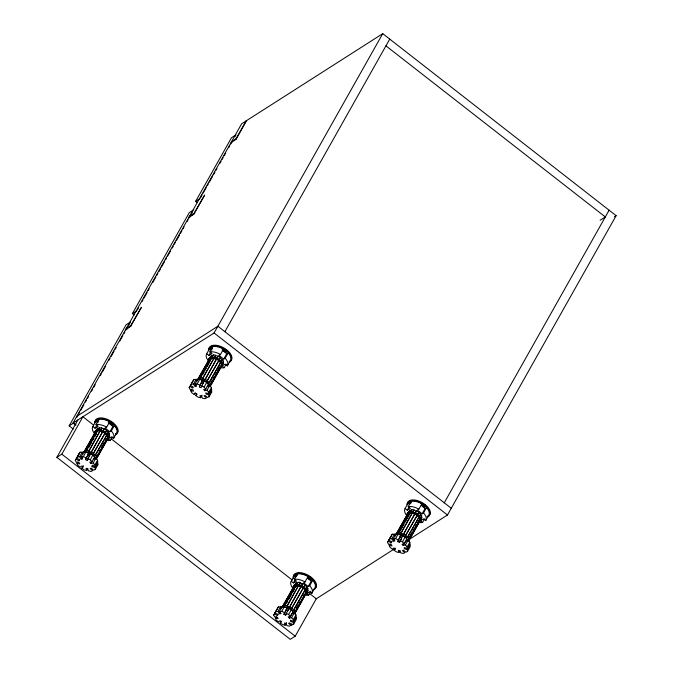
<?xml version="1.0" encoding="UTF-8"?>
<svg xmlns="http://www.w3.org/2000/svg" width="673" height="673" viewBox="0 0 673 673"><rect width="100%" height="100%" fill="white"/><g stroke="black" fill="none" stroke-linecap="round" stroke-linejoin="round"><path stroke-width="1.01" d="M88.693 457.825L87.238 460.399L85.513 459.617L88.331 453.526L90.056 454.317L89.66 456.101L87.936 455.318L88.331 453.526M87.238 460.399L90.056 454.317M199.368 386.899L202.186 380.809L203.919 381.599L201.092 387.69L199.368 386.899L202.186 380.809M286.589 613.406L285.613 615.122L283.888 614.331L286.715 608.249L288.439 609.031L288.036 610.823L286.311 610.041L286.715 608.249M285.613 615.122L288.439 609.031M397.743 541.622L400.57 535.531L402.294 536.322L399.468 542.404L397.743 541.622L400.57 535.531M73.29 429.08L69.151 425.849L126.07 324.823L130.528 321.98M134.053 314.897L132.396 313.601L189.315 212.584L193.774 209.74M197.298 202.649L195.641 201.353L231.478 137.755L235.937 134.903L234.911 136.72M75.485 425.008L73.004 423.073L241.657 123.756L382.744 33.65L616.132 215.671L447.469 514.996L408.671 539.771M76.68 417.538L77.706 415.721M78.733 413.903L79.759 412.078M80.785 410.261L83.856 404.801M85.395 402.067L86.422 400.25M87.448 398.433L88.474 396.607M91.553 391.148L92.58 389.331M93.606 387.505L95.137 384.779M100.269 375.677L101.295 373.86M102.321 372.034L105.4 366.575M108.984 360.206L110.01 358.389M111.037 356.564L114.116 351.104M115.142 349.287L116.168 347.461M119.752 341.093L122.831 335.634M123.857 333.816L124.884 331.991M125.91 330.174L127.449 327.44M128.476 325.623L130.015 322.889M137.359 309.849L138.386 308.024M141.978 301.655L143.004 299.838M144.03 298.013L147.109 292.553M148.136 290.736L149.154 288.91M152.746 282.542L155.825 277.083M156.851 275.265L157.877 273.44M158.904 271.623L160.443 268.889M161.461 267.072L164.54 261.612M165.566 259.795L166.593 257.969M167.619 256.152L170.698 250.693M172.238 247.958L173.255 246.141M174.282 244.316L175.308 242.499M176.334 240.682L179.413 235.222M180.44 233.396L181.979 230.671M183.006 228.845L184.032 227.028M187.102 221.568L188.129 219.751M189.155 217.926L192.234 212.466M200.613 197.601L202.144 194.876M203.17 193.058L206.241 187.607M207.267 185.79L208.285 183.973M209.311 182.156L212.382 176.705M213.408 174.887L214.948 172.162M215.966 170.345L216.992 168.528M220.063 163.076L221.089 161.259M222.115 159.442L223.133 157.625M224.159 155.808L225.699 153.082M228.77 147.631L229.796 145.814M230.814 143.997L231.84 142.171M130.377 326.312L141.414 307.292L130.663 326.371L125.708 329.534M193.622 214.073L204.659 195.044L193.908 214.132L188.953 217.286M235.575 139.614L246.116 120.904M308.84 592.963L316.293 598.777L295.211 636.187L290.256 639.35L56.868 457.329L77.95 419.91M246.612 120.593L236.072 139.303L231.117 142.457M56.868 457.329L61.823 454.166L82.905 416.747L93.665 425.143M94.413 433.437A11.954 6.351 29.4 0 1 92.857 426.48L95.886 421.113L98.056 422.846M77.933 461.846L76.966 463.571L79.784 463.865L79.12 462.587L76.301 462.284L75.3 460.357L79.035 453.871M75.3 460.357L76.032 459.137L78.934 460.803L79.523 459.836L76.621 458.17L80.037 452.197L85.934 451.978L92.866 455.141L97.585 460.206L97.879 464.807L95.255 469.46L93.656 470.208L91.242 468.122L90.182 468.61L92.596 470.696L90.998 471.445L88.432 470.856L87.776 468.702L86.077 468.307L86.733 470.461L84.167 469.88L81.837 468.231L83.292 465.657M92.857 426.48L95.036 428.221L98.149 426.362L95.978 424.629L99.007 419.254A11.954 6.351 29.4 0 1 109.665 421.836L106.637 427.204L105.19 428.062L109.876 431.805L111.323 430.947L114.351 425.572A11.954 6.351 29.4 0 1 116.496 433.219L113.468 438.594L111.297 436.853L108.185 438.712L110.355 440.445L112.374 436.87M95.036 428.221L97.055 424.638M79.624 456.774L82.047 452.475L83.519 452.424L81.097 456.715L82.729 458.978L81.256 459.028L79.624 456.774L77.412 456.858M78.934 460.803L79.902 459.087M87.751 449.295L86.724 451.12L86.405 450.809L99.419 427.717L99.739 428.028L97.661 428.247L96.744 429.424L83.73 452.517L95.97 431.25L100.058 430.93L88.743 451.297L91.292 452.206L102.599 431.839L104.971 433.311L93.354 453.484L95.196 455.293L106.814 435.12L107.84 436.996L107.402 436.844L107.899 438.653L96.685 458.094M96.374 430.535L97.661 428.247M84.159 452.677L85.707 449.934M86.741 448.1L89.829 442.615M90.863 440.781L91.898 438.956M92.924 437.122L94.472 434.379M84.647 451.339L84.966 451.65L96.685 430.846M97.114 430.081L97.972 428.55M81.256 459.028L82.232 457.312M81.097 456.715L83.309 456.639L85.934 451.978M88.777 447.469L91.865 441.984M92.899 440.159L93.926 438.333M94.952 436.508L96.5 433.774M88.743 451.297L101.749 427.919L99.419 427.717M101.749 427.919L100.47 430.493L98.132 430.005L98.443 430.316M85.513 459.617L87.936 455.318M91.292 452.206L102.599 431.839M105.375 432.588L106.671 430.299L104.298 428.827L103.003 431.115L105.055 432.394M103.011 431.401L104.298 428.827M93.354 453.484L104.971 433.311M105.51 431.915L106.671 430.299M90.939 463.445L94.439 457.404L95.608 458.666L93.185 462.965L90.939 463.445L89.77 462.183L92.016 461.703L90.241 459.794L92.866 455.141M86.733 470.461L87.7 468.745M95.196 455.293L106.814 435.12M106.914 434.497L108.504 432.116L109.531 433.992L96.525 457.085L96.088 456.925L96.146 458.582L96.576 458.742L108.303 437.938L107.865 437.786L96.146 458.582M107.217 434.405L108.504 432.116M109.876 431.805L112.904 426.438L114.351 425.572M96.601 456.016L97.635 454.182M99.183 451.44L100.21 449.614M101.244 447.781L104.332 442.296M105.367 440.462L106.393 438.636M109.531 433.992L109.102 433.833L108.109 436.028M108.294 437.021L109.161 435.49L109.102 433.833M95.255 469.46L95.145 467.735L92.108 466.692L93.076 464.967M108.732 437.172L109.59 435.65L109.161 435.49M92.108 466.692L92.033 465.548L95.07 466.591L94.96 464.866L97.585 460.206M95.07 466.591L97.492 462.292L97.568 463.436L95.145 467.735M73.004 423.073L214.081 332.967L382.744 33.65M208.866 361.418A11.954 6.351 29.4 0 1 206.712 353.771L209.74 348.395L211.919 350.137M191.788 389.137L190.821 390.853L193.639 391.148L192.974 389.869L190.156 389.574L189.155 387.64L193.891 379.488L199.788 379.269L206.72 382.432L211.44 387.497L211.734 392.09L209.11 396.75L207.511 397.491L205.097 395.404L204.037 395.892L206.451 397.987L204.853 398.727L202.287 398.138L201.631 395.985L199.931 395.598L200.588 397.751L198.022 397.163L195.7 395.514L196.667 393.798M206.712 353.771L208.891 355.504L212.003 353.645L209.833 351.912L212.861 346.545A11.954 6.351 29.4 0 1 223.52 349.119L220.492 354.486L219.045 355.352L223.73 359.088L225.177 358.229L228.206 352.862A11.954 6.351 29.4 0 1 230.351 360.509L227.323 365.876L225.152 364.143L222.813 365.532M208.891 355.504L210.91 351.92M193.479 384.056L195.902 379.765L197.374 379.707L194.951 384.005L196.583 386.26L195.111 386.319L193.479 384.056L191.267 384.14L190.476 385.452L193.378 387.126L192.789 388.094L189.887 386.428L189.155 387.64M198.013 379.959L197.584 379.808L210.599 356.715L211.515 355.529L213.593 355.31L213.274 354.999L211.987 357.296C214.485 359.559 217.732 353.796 213.274 354.999M197.584 379.808L211.515 355.529M224.883 331.696L389.743 39.11M198.535 379.042L199.561 377.216M200.596 375.391L202.144 372.64M203.17 370.815L204.205 368.981M207.292 363.496L208.327 361.662M198.501 378.621L198.821 378.933L210.54 358.129M210.969 357.363L211.827 355.84M195.111 386.319L196.087 384.594M201.606 376.577L200.579 378.403L200.26 378.091L211.583 358.011L213.921 358.499L202.607 378.579L205.147 379.488L216.454 359.121L218.826 360.593L207.208 380.767L209.353 382.491L220.668 362.411L221.695 364.286L210.38 384.367L209.942 384.216L210.43 386.024L221.754 365.944L221.257 364.127L221.695 364.286M194.951 384.005L197.164 383.921L199.788 379.269M202.632 374.752L204.18 372.009M205.206 370.184L206.241 368.358M207.267 366.533L211.583 358.011M202.607 378.579L215.604 355.209M190.821 390.853L191.822 392.788L194.152 394.428L195.12 392.712M205.147 379.488L216.454 359.121M207.208 380.767L220.525 357.582L218.153 356.11L216.857 358.406C219.247 358.734 220.929 364.589 222.359 359.399L223.394 361.275L222.098 363.571L221.661 363.412M216.866 358.684L218.153 356.11M218.935 359.971L220.525 357.582M201.067 379.765A4.787 2.541 29.4 0 1 205.845 381.061A4.787 2.541 29.4 0 1 208.352 384.653L209.463 385.949L207.04 390.247L204.794 390.735L203.625 389.474L205.871 388.986L204.096 387.084L206.72 382.432M200.588 397.751L202.043 395.169M209.051 382.584L220.668 362.411M220.769 361.78L222.359 359.399M204.794 390.735L208.293 384.687M223.73 359.088L226.759 353.72L228.206 352.862M210.977 382.382L212.003 380.556M213.038 378.722L214.064 376.897M215.099 375.063L216.647 372.32M217.673 370.495L219.734 366.835M210.001 385.873L221.72 365.069M210.54 385.377L220.828 367.122M222.586 364.463L223.444 362.932L223.015 362.781M209.11 396.75L209 395.017L205.963 393.974L205.888 392.83L208.924 393.873L208.815 392.149L211.44 387.497M208.924 393.873L211.347 389.583L211.423 390.727L209 395.017M220.088 367.66A11.954 6.351 29.4 0 0 224.21 367.736L226.229 364.152M292.789 588.152A11.954 6.351 29.4 0 1 291.241 581.203L294.261 575.836L295.716 576.988M276.317 616.569L275.35 618.285L278.159 618.588L277.495 617.301L274.685 617.006L273.675 615.072L276.83 609.561M273.675 615.072L274.416 613.86L277.318 615.526L277.899 614.558L274.996 612.893L278.412 606.92L284.309 606.701L291.241 609.864L295.96 614.929L296.263 619.53L293.638 624.182L292.04 624.923L289.626 622.836L288.566 623.333L290.972 625.419L291.947 623.703M291.241 581.203L293.411 582.936L296.532 581.085L294.353 579.344L297.382 573.976A11.954 6.351 29.4 0 1 308.041 576.551L305.012 581.926L303.573 582.784L308.259 586.528L309.698 585.661L312.726 580.294A11.954 6.351 29.4 0 1 314.871 587.941L311.851 593.308L309.673 591.575L306.56 593.435L308.73 595.168L310.749 591.584M293.411 582.936L295.43 579.36M278.008 611.496L280.422 607.197L281.894 607.139L279.472 611.437L281.104 613.692L279.64 613.751L278.008 611.496L275.787 611.572L274.996 612.893M277.318 615.526L278.286 613.81M283.569 605.565L282.542 607.391L282.105 607.239L293.823 586.435M282.105 607.239L294.345 585.973L298.433 585.645L287.127 606.02L289.668 606.92L300.982 586.553L303.355 588.025L291.737 608.207L293.874 609.923L306.888 586.831L307.914 588.707L294.9 611.807L294.463 611.648L294.959 613.456L307.973 590.364L307.477 588.555L307.914 588.707M294.749 585.258L296.036 582.961L298.114 582.742L297.803 582.431L284.788 605.532L285.1 605.835L283.03 606.053M284.603 603.74L285.63 601.906M286.664 600.08L289.76 594.587M290.786 592.762L292.334 590.011M283.341 606.365L295.06 585.569M295.489 584.803L296.356 583.272M279.64 613.751L280.607 612.035M279.472 611.437L281.693 611.353L284.309 606.701M286.648 603.101L287.674 601.275M288.7 599.45L291.788 593.965M292.814 592.139L294.362 589.405M295.388 587.579L296.414 585.754M287.127 606.02L298.433 585.645M300.124 582.641C295.884 589.043 303.691 580.715 297.803 582.431M283.888 614.331L286.311 610.041M286.563 622.609L285.108 625.183L282.551 624.594L280.22 622.954L281.188 621.229M289.668 606.92L300.982 586.553M301.386 585.838L302.673 583.55L305.046 585.022L303.759 587.31M301.395 586.124L302.673 583.55M291.737 608.207L301.529 590.827M302.042 589.91L303.355 588.025M284.864 607.492A4.787 2.541 29.4 0 1 289.836 608.165A4.787 2.541 29.4 0 1 292.873 612.085L290.391 616.418L288.616 614.516L291.241 609.864M293.571 610.016L306.888 586.831M290.391 616.418L288.145 616.905L289.323 618.167L291.737 613.869L293.983 613.381L292.814 612.127M308.259 586.528L311.279 581.152L312.726 580.294M296.524 607.988L298.072 605.246M299.106 603.412L300.133 601.586M303.229 596.101L304.255 594.267M289.323 618.167L291.569 617.679L293.983 613.381M294.522 613.305L306.24 592.501M306.678 591.735L307.536 590.213M294.555 613.726L304.347 596.345M293.638 624.182L293.521 622.458L290.484 621.406L290.408 620.262L293.453 621.314L293.335 619.581L295.96 614.929M293.453 621.314L295.868 617.015L295.943 618.159L293.521 622.458M406.643 515.442A11.954 6.351 29.4 0 1 405.096 508.485L408.124 503.118L409.571 504.27M390.172 543.851L389.204 545.576L392.014 545.87L391.35 544.592L388.54 544.289L387.53 542.362L390.685 536.852M387.53 542.362L388.271 541.142L391.173 542.817L391.753 541.841L388.851 540.175L392.266 534.202L398.164 533.983L405.096 537.147L409.815 542.211L410.118 546.812L407.493 551.465L405.895 552.213L403.48 550.127L402.42 550.615L404.826 552.701L403.228 553.45L400.662 552.861L400.006 550.707L398.307 550.321L398.963 552.474L396.405 551.885L394.075 550.236L395.043 548.52M405.096 508.485L407.266 510.227L410.387 508.367L408.208 506.634L411.237 501.259A11.954 6.351 29.4 0 1 421.895 503.841L418.867 509.209L417.428 510.067L422.114 513.81L423.561 512.952L426.581 507.577A11.954 6.351 29.4 0 1 428.726 515.224L425.706 520.599L423.527 518.858L420.415 520.717L422.585 522.45L424.604 518.875M407.266 510.227L408.78 507.535M391.863 538.779L394.277 534.48L395.749 534.429L393.326 538.72L394.958 540.983L393.495 541.033L391.863 538.779L389.642 538.863L388.851 540.175M391.173 542.817L392.14 541.092M397.423 532.848L396.397 534.682L395.96 534.522L407.678 513.726M395.96 534.522L408.2 513.255L410.278 513.036L409.958 512.725L398.643 532.814L398.954 533.125L404.103 523.989M408.604 512.54L409.891 510.252L411.969 510.033L411.657 509.722L410.362 512.01M398.458 531.022L399.484 529.188M401.032 526.446L402.067 524.62M403.093 522.786L406.189 517.301M396.885 533.344L397.196 533.655L410.21 510.563M393.495 541.033L394.462 539.317M393.326 538.72L395.547 538.644L398.164 533.983M405.129 522.164L410.278 513.036M421.769 515.998L421.332 515.838L421.828 517.655L408.814 540.747L408.376 540.587L408.318 538.938L408.755 539.09L421.769 515.998L420.743 514.122L407.426 537.306L405.592 535.489L417.21 515.316L414.837 513.844L403.522 534.211L400.973 533.016L413.988 509.924L411.657 509.722M400.982 533.302L413.988 509.924M403.522 534.211L414.837 513.844M415.241 513.12L416.528 510.832L418.9 512.304L405.592 535.489M415.249 513.406L416.528 510.832M399.468 542.404L401.411 538.972M417.74 513.92L418.9 512.304M404.246 543.708L402 544.196L403.177 545.45L405.424 544.97L407.846 540.671L406.669 539.41L404.246 543.708L402.479 541.807L405.096 537.147M398.963 552.474L399.939 550.75M407.426 537.306L420.743 514.122M403.177 545.45L405.592 541.159L407.846 540.671M422.114 513.81L425.143 508.443L426.581 507.577M408.839 538.021L411.926 532.528M412.961 530.703L414.509 527.96M415.535 526.126L416.57 524.301M417.596 522.467L418.631 520.641M408.376 540.587L421.391 517.495M408.41 541.016L420.129 520.658L419.641 518.849L420.07 519.001L419.043 517.125L416.907 515.4M407.493 551.465L407.384 549.74L404.338 548.697L404.263 547.553L407.308 548.596L407.19 546.871L409.815 542.211M407.308 548.596L409.722 544.297L409.798 545.441L407.384 549.74M444.264 502.798L609.124 210.212M77.925 455.705L80.037 452.197M191.78 382.987L193.891 379.488M276.3 610.419L278.412 606.92M390.155 537.71L392.266 534.202M95.044 432.436L95.97 431.25M108.673 436.827L109.59 435.65M209.303 359.003L210.228 357.817M208.899 359.719L209.825 358.541L211.894 358.314M222.527 364.118L223.444 362.932M296.036 582.961L295.119 584.147L295.556 584.299M294.345 585.973L293.42 587.15L293.857 587.31M307.973 590.364L307.048 591.55L306.737 591.239M305.357 594.553L306.274 593.376L305.786 591.567L306.215 591.718L305.189 589.842L303.052 588.118M409.891 510.252L408.974 511.43L409.411 511.589M408.2 513.255L407.283 514.441L407.712 514.593M420.903 518.833L421.828 517.655M81.837 468.231L83.25 467.02L81.711 465.935L80.297 467.146L77.967 465.497L76.966 463.571M194.152 394.428L195.565 393.217L197.105 394.302L195.7 395.514M280.22 622.954L281.625 621.743L280.086 620.649L278.672 621.86L276.351 620.22L275.35 618.285M394.075 550.236L395.48 549.025L393.941 547.94L392.536 549.151L390.205 547.502L389.204 545.576M235.979 138.899L231.529 141.742L231.916 142.045M195.641 201.353L200.1 198.51M194.026 213.349L189.576 216.193L190.35 216.807M189.163 216.916L194.118 213.753M132.396 313.601L136.846 310.758M130.781 325.597L126.322 328.441L127.104 329.047M125.918 329.164L130.873 326.001M76.798 416.335L217.875 326.237L451.263 508.258M69.151 425.849L73.601 423.006L76.083 424.941M600.131 220.264L605.33 216.95L385.949 45.848M614.365 216.799L616.132 215.671M316.091 598.903L395.446 548.217M223.52 349.119L222.073 349.977L226.759 353.72M96.18 465.598L97.879 464.807M290.972 625.419L289.373 626.159L286.807 625.57L286.151 623.417L284.452 623.03L285.108 625.183M198.821 378.933L200.579 378.403M84.966 451.65L86.724 451.12M397.196 533.655L398.954 533.125M305.046 585.022L306.585 586.923M305.298 589.212L306.619 591.003M207.217 386.437L209.463 385.949M93.362 459.154L95.608 458.666M200.26 378.091L202.59 378.302M86.405 450.809L88.735 451.011M409.958 512.725L412.288 512.935L414.846 514.122M398.643 532.814L400.973 533.016M284.788 605.532L287.119 605.734M215.612 355.487L218.161 356.396M210.599 356.715L211.028 356.867M222.956 361.123L223.394 361.275M213.921 358.499L216.462 359.407M413.996 510.21L416.537 511.118M420.095 519.792L420.532 519.943M101.758 428.205L104.307 429.113M96.744 429.424L97.173 429.584M100.067 431.208L102.607 432.116M300.141 582.919L302.682 583.827M298.442 585.931L300.991 586.839M201.791 382.601L203.515 383.391M197.164 383.921L199.772 385.107M201.496 385.898L204.096 387.084M400.166 537.323L401.89 538.106M395.547 538.644L398.147 539.83M399.871 540.612L402.479 541.807M83.309 456.639L85.917 457.825M87.641 458.607L90.241 459.794M281.693 611.353L284.292 612.539M286.017 613.33L288.616 614.516M205.139 379.21L207.511 380.682M403.514 533.925L405.886 535.397M91.284 451.92L93.656 453.392M302.042 586.25L303.439 587.108M289.659 606.642L292.032 608.114M214.081 332.967L447.469 514.996M111.045 438.695L292.292 580.059M61.823 454.166L295.211 636.187M421.231 505.322L425.143 508.443M222.04 365.994L224.21 367.736M307.376 578.04L311.279 581.152M108.218 422.694L112.904 426.438M418.598 512.397L420.44 514.206M220.222 357.674L222.065 359.491M218.532 360.686L220.365 362.495M106.368 430.392L108.21 432.201M104.677 433.395L106.511 435.212M405.424 544.97L407.19 546.871M207.04 390.247L208.815 392.149M291.569 617.679L293.335 619.581M93.185 462.965L94.96 464.866M394.277 534.48L395.371 535.986M195.902 379.765L196.996 381.263M280.422 607.197L281.516 608.703M82.047 452.475L83.132 453.981M407.729 537.214L408.755 539.09M209.353 382.491L210.38 384.367M293.874 609.923L294.9 611.807M95.499 455.209L96.525 457.085M422.585 522.45A11.954 6.351 29.4 0 1 420.23 522.593M408.208 506.634A11.954 6.351 29.4 0 1 418.867 509.209M423.561 512.952A11.954 6.351 29.4 0 1 425.706 520.599M407.577 504.708A11.954 6.351 29.4 0 1 408.124 503.118M407.316 503.867A12.678 6.738 29.4 0 1 420.827 501.898A12.678 6.738 29.4 0 1 429.82 514.761M406.913 504.582A12.678 6.738 29.4 0 1 421.887 503.396A12.678 6.738 29.4 0 1 428.146 516.755M427.305 516.528A1.439 0.766 29.4 0 1 427.019 516.544M427.725 515.888A1.439 0.766 29.4 0 1 427.683 516.309M424.444 504.565A1.439 0.766 29.4 0 1 425.403 505.995A1.439 0.766 29.4 0 1 423.662 505.869A1.439 0.766 29.4 0 1 423.006 504.464M423.771 504.338A1.439 0.766 29.4 0 1 424.108 504.422M410.757 503.707A1.439 0.766 29.4 0 1 409.142 502.092A1.439 0.766 29.4 0 1 411.312 502.504M410.824 502.899A1.439 0.766 29.4 0 1 409.554 501.814M398.719 534.774A4.787 2.541 29.4 0 1 403.691 535.456A4.787 2.541 29.4 0 1 406.736 539.367M406.744 515.005A7.655 4.063 29.4 0 1 416.309 514.374A7.655 4.063 29.4 0 1 418.673 522.526M407.148 514.29A7.655 4.063 29.4 0 1 412.246 511.833L414.046 512.338A7.655 4.063 29.4 0 1 420.162 521.281M308.73 595.168A11.954 6.351 29.4 0 1 306.375 595.311M294.353 579.344A11.954 6.351 29.4 0 1 305.012 581.926M309.698 585.661A11.954 6.351 29.4 0 1 311.851 593.308M293.714 577.417A11.954 6.351 29.4 0 1 294.261 575.836M293.722 578.603A12.678 6.738 29.4 0 1 306.972 574.616A12.678 6.738 29.4 0 1 314.695 588.757M293.058 577.291A12.678 6.738 29.4 0 1 308.032 576.105A12.678 6.738 29.4 0 1 314.291 589.472M313.45 589.237A1.439 0.766 29.4 0 1 313.164 589.254M311.271 578.915A1.439 0.766 29.4 0 1 309.429 578.284A1.439 0.766 29.4 0 1 309.344 577.072M309.916 577.047A1.439 0.766 29.4 0 1 310.253 577.131M310.589 577.283A1.439 0.766 29.4 0 1 311.607 578.444M296.566 576.324A1.439 0.766 29.4 0 1 295.279 574.809A1.439 0.766 29.4 0 1 297.188 574.986M296.97 575.608A1.439 0.766 29.4 0 1 295.809 573.934M293.142 588.976A7.655 4.063 29.4 0 1 300.696 586.141A7.655 4.063 29.4 0 1 305.904 594.713M293.293 587.007A7.655 4.063 29.4 0 1 298.391 584.551L300.192 585.056A7.655 4.063 29.4 0 1 306.989 593.165M110.355 440.445A11.954 6.351 29.4 0 1 108 440.588M95.978 424.629A11.954 6.351 29.4 0 1 106.637 427.204M111.323 430.947A11.954 6.351 29.4 0 1 113.468 438.594M95.339 422.703A11.954 6.351 29.4 0 1 95.886 421.113M95.078 421.862A12.678 6.738 29.4 0 1 108.589 419.893A12.678 6.738 29.4 0 1 117.59 432.756M94.674 422.577A12.678 6.738 29.4 0 1 109.649 421.382A12.678 6.738 29.4 0 1 115.916 434.75M115.386 433.639A1.439 0.766 29.4 0 1 115.445 434.304M112.206 422.56A1.439 0.766 29.4 0 1 112.887 424.2A1.439 0.766 29.4 0 1 110.683 423.065M98.182 421.609A1.439 0.766 29.4 0 1 96.904 420.087A1.439 0.766 29.4 0 1 98.805 420.272M98.586 420.894A1.439 0.766 29.4 0 1 97.265 419.573M87.212 452.483A4.787 2.541 29.4 0 1 91.991 453.779A4.787 2.541 29.4 0 1 94.498 457.362M94.514 433A7.655 4.063 29.4 0 1 104.079 432.36A7.655 4.063 29.4 0 1 106.435 440.521M94.918 432.285A7.655 4.063 29.4 0 1 100.016 429.828L101.808 430.333A7.655 4.063 29.4 0 1 107.932 439.276M209.833 351.912A11.954 6.351 29.4 0 1 220.492 354.486M225.177 358.229A11.954 6.351 29.4 0 1 227.323 365.876M209.194 349.985A11.954 6.351 29.4 0 1 209.74 348.395M208.933 349.144A12.678 6.738 29.4 0 1 222.443 347.184A12.678 6.738 29.4 0 1 231.445 360.038M208.529 349.859A12.678 6.738 29.4 0 1 223.503 348.673A12.678 6.738 29.4 0 1 229.771 362.032M229.35 361.174A1.439 0.766 29.4 0 1 229.148 361.729M227.087 351.003A1.439 0.766 29.4 0 1 226.01 351.466A1.439 0.766 29.4 0 1 224.538 350.347M225.085 349.59A1.439 0.766 29.4 0 1 225.388 349.615M225.724 349.699A1.439 0.766 29.4 0 1 226.666 350.271M212.382 348.984A1.439 0.766 29.4 0 1 210.725 347.47A1.439 0.766 29.4 0 1 212.66 347.554M212.441 348.177A1.439 0.766 29.4 0 1 211.12 346.856M208.369 360.291A7.655 4.063 29.4 0 1 217.934 359.651A7.655 4.063 29.4 0 1 220.29 367.803M209.025 360.821A7.655 4.063 29.4 0 1 213.871 357.111L215.663 357.615A7.655 4.063 29.4 0 1 221.787 366.566M422.661 506.037A1.439 0.766 29.4 0 0 424.915 506.811A1.439 0.766 29.4 0 0 423.704 505.137A1.439 0.766 29.4 0 0 422.661 506.037M308.806 578.755A1.439 0.766 29.4 0 0 311.061 579.529A1.439 0.766 29.4 0 0 309.849 577.855A1.439 0.766 29.4 0 0 308.806 578.755M110.422 424.032A1.439 0.766 29.4 0 0 112.685 424.806A1.439 0.766 29.4 0 0 111.466 423.132A1.439 0.766 29.4 0 0 110.422 424.032M224.277 351.323A1.439 0.766 29.4 0 0 226.54 352.088A1.439 0.766 29.4 0 0 225.32 350.414A1.439 0.766 29.4 0 0 224.277 351.323"/></g></svg>
